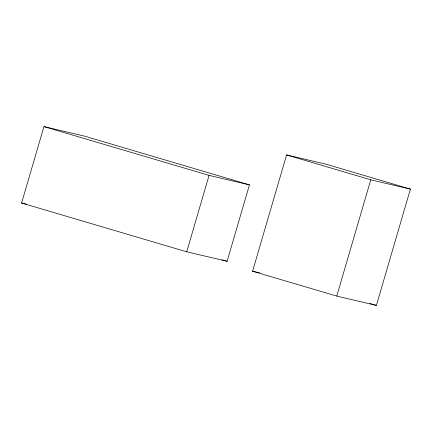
<?xml version="1.0" encoding="UTF-8"?>
<svg xmlns="http://www.w3.org/2000/svg" width="432" height="432" viewBox="0 0 432 432"><rect width="100%" height="100%" fill="white"/><g stroke="black" fill="none" stroke-linecap="round" stroke-linejoin="round"><path stroke-width="0.65" d="M21.6 203.018L43.945 126.598L84.326 136.085L249.448 184.869L227.102 261.29L186.721 251.802L21.6 203.018L26.811 204.244M186.721 251.802L209.066 175.381L249.448 184.869M252.585 271.22L286.589 154.926L326.219 164.236L410.4 189.108L376.396 305.402L336.76 296.087L252.585 271.22L259.729 272.9M336.76 296.087L370.769 179.798L410.4 189.108M286.589 154.926L370.769 179.798M43.945 126.598L209.066 175.381M221.94 259.767L227.102 261.29M369.97 303.502L376.396 305.402"/></g></svg>
